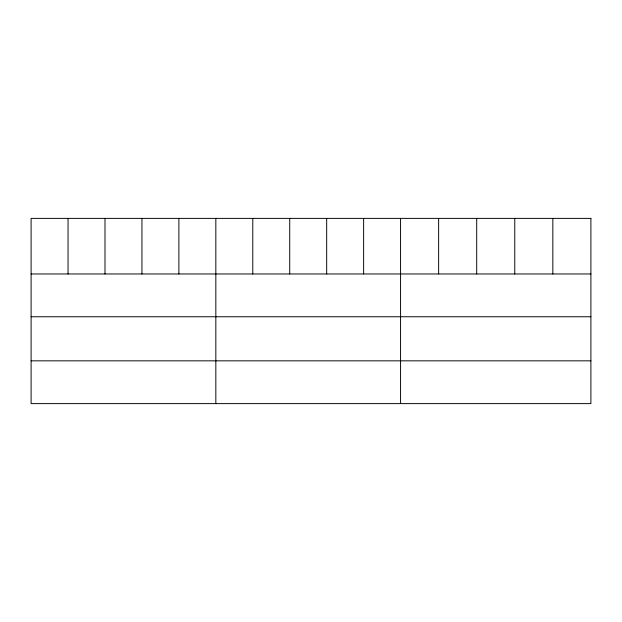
<?xml version="1.0" encoding="UTF-8"?>
<svg xmlns="http://www.w3.org/2000/svg" width="622" height="622" viewBox="0 0 622 622"><rect width="100%" height="100%" fill="white"/><g stroke="black" fill="none" stroke-linecap="round" stroke-linejoin="round"><path stroke-width="0.93" d="M31.1 273.968L590.9 273.968M31.1 316.753L590.9 316.753M31.1 360.83L590.9 360.83M552.834 218.384L552.834 273.968M514.767 218.384L514.767 273.968M476.701 218.384L476.701 273.968M438.634 218.384L438.634 273.968M400.568 218.384L400.568 403.616M363.621 218.384L363.621 273.968M326.674 218.384L326.674 273.968M289.728 218.384L289.728 273.968M252.781 218.384L252.781 273.968M215.834 218.384L215.834 403.616M178.887 218.384L178.887 273.968M141.94 218.384L141.94 273.968M104.994 218.384L104.994 273.968M68.047 218.384L68.047 273.968M590.9 218.384L31.1 218.384L31.1 403.616L590.9 403.616L590.9 218.384"/></g></svg>
